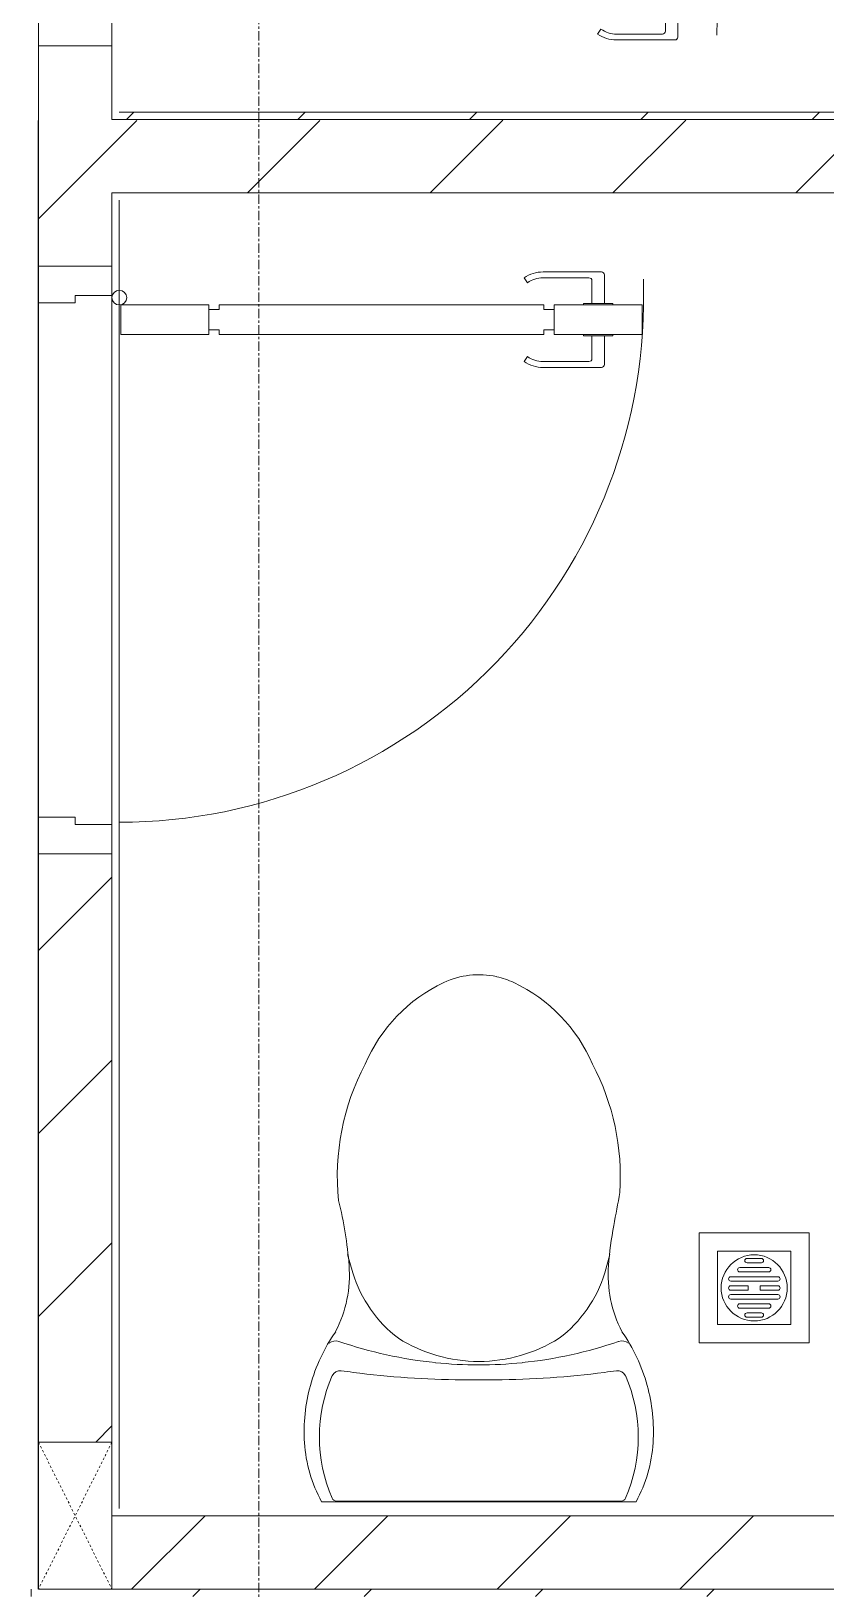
# Model space of a CAD drawing. Header units: millimetres. Extents: x 5357 to 201988, y -16345 to 109895.
# Drawn here: x 111743 to 112825, y 64835 to 66957 of the extents above; entities that cross this region are included whole.
import ezdxf

# ---------------------------------------------------------------- set-up
doc = ezdxf.new("R2010")
doc.units = ezdxf.units.MM
doc.linetypes.add('Dash', pattern=[6, 3, -3])
doc.linetypes.add('Grid Line', pattern=[22.225, 12.7, -3.175, 3.175, -3.175])
for name, color, linetype, lineweight in [('0-1', 7, 'Continuous', 5), ('A-DETL-GENF-1', 53, 'Continuous', 9), ('A-DOOR-1', 53, 'Continuous', 9), ('A-FLOR-1', 10, 'Continuous', 9), ('A-FLOR-2', 53, 'Continuous', 9), ('A-WALL-1', 9, 'Continuous', 18), ('A-WALL-2', 53, 'Continuous', 9), ('A-WALL-PATT-1', 10, 'Continuous', 9), ('A-WALL-PATT-2', 53, 'Continuous', 9), ('I-WALL-1', 9, 'Continuous', 18), ('M-EQPM-1', 53, 'Continuous', 9), ('P-SANR-FIXT-1', 53, 'Continuous', 9), ('S-COLS-2', 9, 'Continuous', 18), ('S-COLS-4', 53, 'Continuous', 9), ('S-COLS-HDLN-1', 53, 'Dash', 9), ('S-GRID-1', 1, 'Grid Line', 9)]:
    doc.layers.add(name, color=color, linetype=linetype, lineweight=lineweight)
pattern_1 = [(45, (0, 0), (-124.4508, 124.4508), [])]
pattern_2 = [(45, (0, 0), (-116.67262, 116.67262), [])]

# ---------------------------------------------------------------- blocks, each defined once
blk = doc.blocks.new('NCV_TKTC_KET CAU_rvt-1-TKCS_MB SÂN ĐƯỜNG NỘI BỘ')
at = {"layer": 'A-FLOR-1'}
for p, q in [((111752.2, 66835.3), (111752.2, 64836.9)), ((111752.2, 64836.9), (111752.2, 66835.3)), ((111752.2, 64836.9), (111752.2, 66835.3)), ((111752.2, 66835.3), (111752.2, 64836.9))]:
    blk.add_line(p, q, dxfattribs=at)
blk = doc.blocks.new('DOOR_CW_01 CANH MO-PANEL KINH - DIW_01-900x2200-CỬA GỖ VÂN LAMINATE-V114-TKCS_MB SÂN ĐƯỜNG NỘI BỘ')
at = {"layer": 'A-DETL-GENF-1'}
for p, q in [((-397, -182), (-397, -62)), ((-397, -62), (-357, -62)), ((-357, -62), (-357, -182)), ((-357, -182), (-397, -182)), ((-391, -196), (-391, -182)), ((-391, -182), (-363, -182)), ((-363, -182), (-363, -196)), ((-397, -196), (-391, -196)), ((-397, -738), (-397, -196)), ((-357, -196), (-363, -196)), ((-357, -196), (-357, -738)), ((-433.9, -711.2), (-427.3, -715.8)), ((-320.1, -711.2), (-326.7, -715.8)), ((-442, -737), (-442, -816.5)), ((-434, -799.5), (-434, -737)), ((-397, -738), (-391, -738)), ((-391, -752), (-391, -738)), ((-357, -738), (-363, -738)), ((-363, -738), (-363, -752)), ((-320, -799.5), (-320, -737)), ((-312, -739.5), (-312, -816.5)), ((-357, -752), (-397, -752)), ((-397, -752), (-397, -872)), ((-363, -752), (-391, -752)), ((-357, -872), (-357, -752)), ((-399, -803.5), (-430, -803.5)), ((-399, -792.2), (-399, -831.8)), ((-397, -792.2), (-399, -792.2)), ((-397, -792.2), (-397, -831.8)), ((-357, -792.2), (-357, -831.8)), ((-357, -792.2), (-355, -792.2)), ((-355, -792.2), (-355, -831.8)), ((-355, -803.5), (-324, -803.5)), ((-399, -820.5), (-438, -820.5)), ((-355, -820.5), (-316, -820.5)), ((-399, -831.8), (-397, -831.8)), ((-355, -831.8), (-357, -831.8)), ((-397, -872), (-357, -872))]:
    blk.add_line(p, q, dxfattribs=at)
blk.add_circle((-407, -60), 10, dxfattribs=at)
for centre, radius, start, end in [((-407, -60), 814, 268, 0), ((-397, -737), 45, 145, 180), ((-397, -737), 37, 145, 180), ((-357, -737), 37, 0, 35), ((-357, -737), 45, 360, 35), ((-430, -799.5), 4, 180, 270), ((-324, -799.5), 4, 270, 0), ((-438, -816.5), 4, 180, 270), ((-316, -816.5), 4, 270, 0)]:
    blk.add_arc(centre, radius, start, end, dxfattribs=at)
at = {"layer": 'A-DOOR-1'}
for p, q in [((-450, -50), (-450, 50)), ((-450, 50), (-400, 50)), ((-400, 50), (-400, 0)), ((400, 0), (400, 50)), ((400, 50), (450, 50)), ((450, 50), (450, -50)), ((-410, 0), (-410, -50)), ((-400, 0), (-410, 0)), ((410, 0), (400, 0)), ((410, -50), (410, 0)), ((-410, -50), (-450, -50)), ((-407, -50), (-382, -50)), ((450, -50), (410, -50))]:
    blk.add_line(p, q, dxfattribs=at)
blk = doc.blocks.new('DOOR_CW_01 CANH MO-PANEL KINH - DIG_02-800x2200-CỬA NHÔM KÍNH-400864-TKCS_MB SÂN ĐƯỜNG NỘI BỘ')
at = {"layer": 'A-DETL-GENF-1'}
for p, q in [((-347, 772), (-307, 772)), ((-347, 652), (-347, 772)), ((-307, 772), (-307, 652)), ((-349, 731.8), (-347, 731.8)), ((-349, 692.2), (-349, 731.8)), ((-347, 692.2), (-347, 731.8)), ((-307, 692.2), (-307, 731.8)), ((-305, 731.8), (-307, 731.8)), ((-305, 692.2), (-305, 731.8)), ((-392, 637), (-392, 716.5)), ((-349, 720.5), (-388, 720.5)), ((-349, 703.5), (-380, 703.5)), ((-305, 720.5), (-266, 720.5)), ((-305, 703.5), (-274, 703.5)), ((-262, 637), (-262, 716.5)), ((-384, 699.5), (-384, 637)), ((-347, 692.2), (-349, 692.2)), ((-307, 692.2), (-305, 692.2)), ((-270, 699.5), (-270, 637)), ((-307, 652), (-347, 652)), ((-347, 638), (-341, 638)), ((-347, 638), (-347, 196)), ((-313, 652), (-341, 652)), ((-341, 652), (-341, 638)), ((-313, 638), (-313, 652)), ((-307, 638), (-313, 638)), ((-307, 196), (-307, 638)), ((-383.9, 611.2), (-377.3, 615.8)), ((-270.1, 611.2), (-276.7, 615.8)), ((-347, 196), (-341, 196)), ((-341, 196), (-341, 182)), ((-307, 196), (-313, 196)), ((-313, 182), (-313, 196)), ((-307, 182), (-347, 182)), ((-347, 182), (-347, 62)), ((-341, 182), (-313, 182)), ((-307, 62), (-307, 182)), ((-347, 62), (-307, 62))]:
    blk.add_line(p, q, dxfattribs=at)
blk.add_circle((-357, 60), 10, dxfattribs=at)
for centre, radius, start, end in [((-357, 60), 714, 360, 92), ((-388, 716.5), 4, 90, 180), ((-380, 699.5), 4, 90, 180), ((-274, 699.5), 4, 0, 90), ((-266, 716.5), 4, 0, 90), ((-347, 637), 45, 180, 215), ((-347, 637), 37, 180, 215), ((-307, 637), 37, 325, 0), ((-307, 637), 45, 325, 0)]:
    blk.add_arc(centre, radius, start, end, dxfattribs=at)
at = {"layer": 'A-DOOR-1'}
for p, q in [((-360, 50), (-400, 50)), ((-400, 50), (-400, -50)), ((-360, 0), (-360, 50)), ((-357, 50), (-332, 50)), ((400, 50), (360, 50)), ((360, 50), (360, 0)), ((400, -50), (400, 50)), ((-350, 0), (-360, 0)), ((-350, -50), (-350, 0)), ((360, 0), (350, 0)), ((350, 0), (350, -50)), ((-400, -50), (-350, -50)), ((350, -50), (400, -50))]:
    blk.add_line(p, q, dxfattribs=at)
blk = doc.blocks.new('TOILET - TOILET-V117-TKCS_MB SÂN ĐƯỜNG NỘI BỘ')
at = {"layer": 'P-SANR-FIXT-1'}
for p, q in [((-171.7, 330.3), (-178.6, 355.5)), ((171.7, 330.3), (178.6, 355.5)), ((214.2, 19), (-214.2, 19)), ((194, 19.9), (-194, 19.9))]:
    blk.add_line(p, q, dxfattribs=at)
for centre, radius, start, end in [((45.1, 528.6), 217.6, 115.2282, 156.7784), ((0, 624.4), 111.7, 77.617, 115.2282), ((0, 624.4), 111.7, 64.7718, 77.3859), ((-45.1, 528.6), 217.6, 23.2216, 64.7718), ((137.1, 461.2), 329.8, 152.3122, 185.6513), ((-137.1, 461.2), 329.8, 356.3165, 27.6878), ((-719.2, 297.5), 544.3, 4.5441, 13.9464), ((-1948.3, 805.1), 2171.2, 349.1051, 350.319), ((719.2, 297.5), 544.3, 169.7121, 175.4559), ((-343.5, 327.4), 167.3, 332.62, 4.5441), ((343.5, 327.4), 167.3, 175.4559, 207.38), ((-0.4, 384), 179.5, 197.4036, 232.5964), ((0.4, 384), 179.5, 307.4036, 342.5964), ((-4, 115.7), 233.6, 144.7853, 164.7039), ((-195, 224.1), 13.8, 71.0073, 129.3276), ((0.6, 792.1), 586.9, 251.0073, 264.1678), ((0, 416), 206.1, 237.9268, 270), ((0, 416), 206.1, 270, 302.0732), ((-0.6, 792.1), 586.9, 275.8322, 288.9927), ((195, 224.1), 13.8, 50.6724, 108.9927), ((4, 115.7), 233.6, 15.2961, 35.2147), ((-189.1, 185.5), 11.7, 82.4212, 154.5895), ((178.9, 2951.3), 2778.4, 262.4212, 262.7649), ((-14.3, 1400.4), 1215.6, 262.593, 269.6026), ((0, 786.7), 581.5, 264.1678, 275.8322), ((14.3, 1400.4), 1215.6, 270.3974, 277.407), ((-178.9, 2951.3), 2778.4, 277.2351, 277.5788), ((189.1, 185.5), 11.7, 25.4105, 97.5788), ((1.9, 114.1), 239.7, 164.7039, 183.5487), ((-9.8, 107.2), 207.3, 156.2862, 203.7138), ((0, 3462.8), 3278, 269.6026, 270.3974), ((9.8, 107.2), 207.3, 336.2862, 23.7138), ((-1.9, 114.1), 239.7, 356.4513, 15.2961), ((-46.1, 111.1), 191.6, 183.5487, 208.7191), ((46.1, 111.1), 191.6, 331.2809, 356.4513), ((-193.7, 26.4), 6.48, 203.7138, 267.6832), ((193.7, 26.4), 6.48, 272.3168, 336.2862)]:
    blk.add_arc(centre, radius, start, end, dxfattribs=at)
blk = doc.blocks.new('THU NUOC - THU NUOC-V103-TKCS_MB SÂN ĐƯỜNG NỘI BỘ')
at = {"layer": 'M-EQPM-1'}
for p, q in [((-66.3, -70.6), (-66.3, 79.4)), ((-66.3, 79.4), (83.7, 79.4)), ((83.7, 79.4), (83.7, -70.6)), ((58.7, 54.4), (-41.3, 54.4)), ((-41.3, 54.4), (-41.3, -45.6)), ((-1.1, 44.5), (18.5, 44.5)), ((58.7, -45.6), (58.7, 54.4)), ((-11, 32.1), (28.5, 32.1)), ((28.5, 26.1), (-11, 26.1)), ((18.5, 38.5), (-1.1, 38.5)), ((-23.3, 19.6), (40.9, 19.6)), ((40.9, 13.6), (-23.3, 13.6)), ((-23.3, 7.2), (0.7, 7.2)), ((0.7, 1.2), (-23.3, 1.2)), ((0.7, 7.2), (0.7, 1.2)), ((16.7, 1.2), (16.7, 7.2)), ((16.7, 7.2), (40.9, 7.2)), ((40.9, 1.2), (16.7, 1.2)), ((-23.3, -4.8), (40.9, -4.8)), ((40.9, -10.8), (-23.3, -10.8)), ((-11, -17.3), (28.5, -17.3)), ((28.5, -23.3), (-11, -23.3)), ((-1.1, -29.6), (18.5, -29.6)), ((18.5, -35.6), (-1.1, -35.6)), ((-41.3, -45.6), (58.7, -45.6)), ((83.7, -70.6), (-66.3, -70.6))]:
    blk.add_line(p, q, dxfattribs=at)
for centre, radius, start, end in [((8.7, 4.4), 45, 0, 180), ((8.7, 4.4), 45, 360, 180), ((-1.1, 41.5), 3, 90, 270), ((18.5, 41.5), 3, 270, 90), ((-11, 29.1), 3, 90, 270), ((28.5, 29.1), 3, 270, 90), ((8.7, 4.4), 45, 180, 0), ((8.7, 4.4), 45, 180, 360), ((-23.3, 16.6), 3, 90, 270), ((-23.3, 4.2), 3, 90, 270), ((40.9, 16.6), 3, 270, 90), ((40.9, 4.2), 3, 270, 90), ((-23.3, -7.8), 3, 90, 270), ((-11, -20.3), 3, 90, 270), ((28.5, -20.3), 3, 270, 90), ((40.9, -7.8), 3, 270, 90), ((-1.1, -32.6), 3, 90, 270), ((18.5, -32.6), 3, 270, 90)]:
    blk.add_arc(centre, radius, start, end, dxfattribs=at)
blk = doc.blocks.new('G1_SOF - BO TRU - 100x200-V106-TKCS_MB SÂN ĐƯỜNG NỘI BỘ')
at = {"layer": 'S-COLS-2'}
for p, q in [((50, 100), (-50, 100)), ((-50, 100), (-50, -100)), ((50, -100), (50, 100)), ((-50, -100), (50, -100))]:
    blk.add_line(p, q, dxfattribs=at)
at = {"layer": 'S-COLS-HDLN-1'}
for p, q in [((50, 100), (-50, -100)), ((-50, 100), (50, -100))]:
    blk.add_line(p, q, dxfattribs=at)
blk = doc.blocks.new('NCV_TKTC_TANG 1_rvt-1-TKCS_MB SÂN ĐƯỜNG NỘI BỘ')
at = {"layer": 'A-WALL-PATT-1'}
h = blk.add_hatch(dxfattribs=at)
h.set_pattern_fill('FP_1', color=256, style=0, pattern_type=2)
h.set_pattern_definition(pattern_1)
h.paths.add_polyline_path([(111852.6, 64936.9), (111852.6, 65837.4), (111752.6, 65837.4), (111752.6, 65036.9), (111852.5, 65036.9), (111852.5, 64936.9)])
h.paths.add_polyline_path([(111802.6, 66637.4), (111852.6, 66637.4), (111852.6, 66937), (111752.6, 66937), (111752.6, 66637.4)])
h.paths.add_polyline_path([(111752.6, 67837), (111852.6, 67837), (111852.6, 68136.9), (111752.6, 68136.9), (111752.6, 67897.7)])
h.paths.add_polyline_path([(111852.6, 68336.9), (111852.5, 69835.3), (111847.9, 69761.9), (111752.6, 69761.9), (111752.6, 68336.9), (111758.8, 68336.9)])
h = blk.add_hatch(dxfattribs=at)
h.set_pattern_fill('FP_1', color=256, style=0, pattern_type=2)
h.set_pattern_definition(pattern_1)
h.paths.add_polyline_path([(112852.6, 66736.9), (113802.1, 66736.9), (113802.1, 66836.9), (111852.6, 66835.3), (111852.6, 66736.9), (112767.5, 66736.9)])
h = blk.add_hatch(dxfattribs=at)
h.set_pattern_fill('FP_1', color=256, style=0, pattern_type=2)
h.set_pattern_definition(pattern_1)
h.paths.add_polyline_path([(116252.6, 64836.9), (116252.6, 64936.9), (114252.6, 64936.9), (114252.6, 64836.9), (116111.9, 64836.9)])
h.paths.add_polyline_path([(111852.5, 64836.9), (114152.6, 64836.9), (114152.2, 64936.9), (111852.5, 64936.9), (111852.5, 64841.1)])
at = {"layer": 'A-WALL-PATT-2'}
h = blk.add_hatch(dxfattribs=at)
h.set_pattern_fill('FP_2', color=256, style=0, pattern_type=2)
h.set_pattern_definition(pattern_2)
h.paths.add_polyline_path([(112152.6, 66836.9), (115352.6, 66837), (115352.6, 66846.9), (111852.6, 66846.9), (111852.6, 66836.9), (111875.4, 66836.9)])
h.paths.add_polyline_path([(116252.6, 66836.9), (116252.6, 66846.9), (116152.6, 66846.9), (116152.6, 66836.9), (116242.6, 66836.9)])
h = blk.add_hatch(dxfattribs=at)
h.set_pattern_fill('FP_2', color=256, style=0, pattern_type=2)
h.set_pattern_definition(pattern_2)
h.paths.add_polyline_path([(111764.4, 64826.9), (116242.6, 64826.9), (116242.6, 64836.9), (111742.6, 64836.9), (111742.6, 64826.9), (111763.9, 64826.9)])
at = {"layer": 'A-FLOR-1'}
for p, q in [((111752.6, 66987), (111752.6, 66937)), ((111752.6, 66937), (111752.6, 66637.4)), ((111752.6, 66637.4), (111752.6, 66587.4)), ((111752.6, 66587.4), (111752.6, 65887.4)), ((111752.6, 65887.4), (111752.6, 65837.4)), ((111752.6, 65837.4), (111752.6, 65036.9))]:
    blk.add_line(p, q, dxfattribs=at)
at = {"layer": 'A-FLOR-2'}
blk.add_line((111752.6, 65887.4), (111752.6, 66587.4), dxfattribs=at)
at = {"layer": 'A-WALL-1'}
for p, q in [((111852.6, 66836.9), (111852.6, 66937)), ((113802.1, 66836.9), (111852.6, 66836.9)), ((111852.6, 66637.4), (111852.6, 66736.9)), ((111852.6, 66736.9), (113802.1, 66736.9)), ((111852.6, 64936.9), (111852.6, 65837.4)), ((114152.6, 64936.9), (111852.6, 64936.9)), ((111852.5, 64836.9), (114152.6, 64836.9))]:
    blk.add_line(p, q, dxfattribs=at)
at = {"layer": 'A-WALL-2'}
for p, q in [((111752.6, 66937), (111752.6, 66637.4)), ((111752.6, 65887.4), (111752.6, 66587.4)), ((111752.6, 65837.4), (111752.6, 65036.9))]:
    blk.add_line(p, q, dxfattribs=at)
at = {"layer": 'I-WALL-1'}
for p, q in [((111852.6, 66846.9), (111852.6, 66836.9)), ((111852.6, 66836.9), (114252.1, 66836.9)), ((115352.6, 66846.9), (111862.6, 66846.9)), ((111852.6, 66726.9), (111852.6, 66637.4)), ((111862.6, 64946.9), (111862.6, 66726.9)), ((111852.6, 66597.4), (111852.6, 65877.4)), ((111852.6, 65837.4), (111852.6, 64936.9)), ((111852.6, 64936.9), (111862.6, 64936.9)), ((111742.6, 64836.9), (111742.6, 64826.9)), ((114152.6, 64836.9), (111852.5, 64836.9))]:
    blk.add_line(p, q, dxfattribs=at)
at = {"layer": 'A-DOOR-1'}
for name, p, rotation in [('DOOR_CW_01 CANH MO-PANEL KINH - DIW_01-900x2200-CỬA GỖ VÂN LAMINATE-V114-TKCS_MB SÂN ĐƯỜNG NỘI BỘ', (111802.6, 67387), 89.99999999999905), ('DOOR_CW_01 CANH MO-PANEL KINH - DIG_02-800x2200-CỬA NHÔM KÍNH-400864-TKCS_MB SÂN ĐƯỜNG NỘI BỘ', (111802.6, 66237.4), 269.999999999999)]:
    blk.add_blockref(name, p, dxfattribs=dict(at, rotation=rotation))
at = {"layer": 'M-EQPM-1'}
blk.add_blockref('THU NUOC - THU NUOC-V103-TKCS_MB SÂN ĐƯỜNG NỘI BỘ', (112718.4, 65242.5), dxfattribs=at)
at = {"layer": 'P-SANR-FIXT-1'}
blk.add_blockref('TOILET - TOILET-V117-TKCS_MB SÂN ĐƯỜNG NỘI BỘ', (112352.1, 64936.9), dxfattribs=at)
at = {"layer": 'S-COLS-4'}
blk.add_blockref('G1_SOF - BO TRU - 100x200-V106-TKCS_MB SÂN ĐƯỜNG NỘI BỘ', (111802.5, 64936.9), dxfattribs=at)

msp = doc.modelspace()

# ---------------------------------------------------------------- linework, layer by layer
at = {"layer": 'S-GRID-1'}
msp.add_line((112052.6, 20960.6), (112052.6, 80482.7), dxfattribs=at)

# ---------------------------------------------------------------- block references
at = {"layer": '0-1'}
for name in ['NCV_TKTC_KET CAU_rvt-1-TKCS_MB SÂN ĐƯỜNG NỘI BỘ', 'NCV_TKTC_TANG 1_rvt-1-TKCS_MB SÂN ĐƯỜNG NỘI BỘ']:
    msp.add_blockref(name, (0, 0), dxfattribs=at)

doc.saveas('drawing.dxf')
